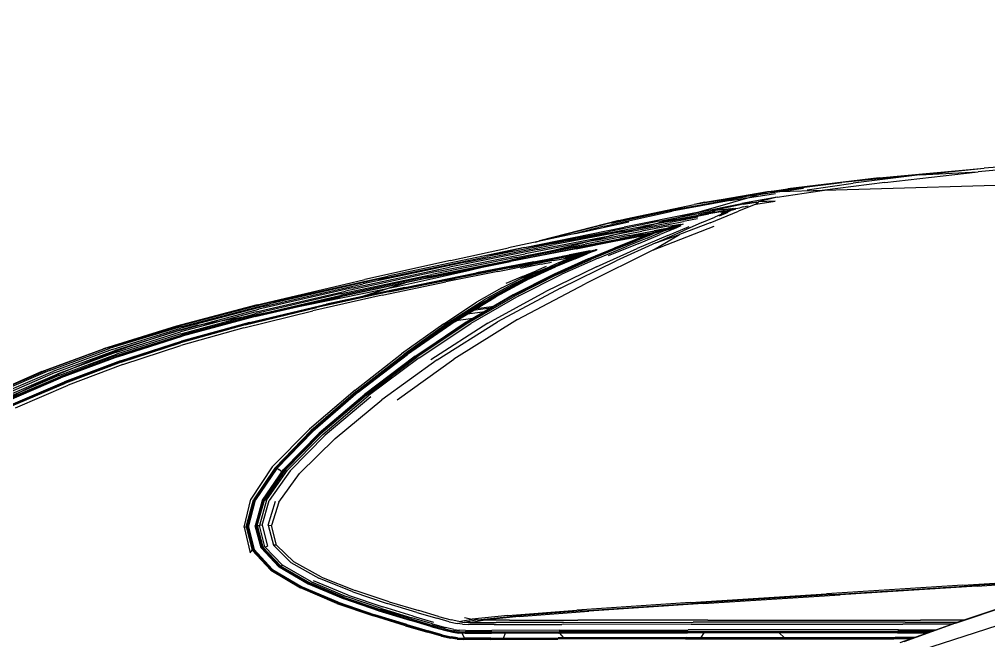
# Model space of a CAD drawing. Extents: x 526875 to 527530, y 3493038 to 3493574.
# Drawn here: x 527120.009 to 527121.644, y 3493326.124 to 3493327.172 of the extents above; entities that cross this region are included whole.
import ezdxf

# ---------------------------------------------------------------- set-up
doc = ezdxf.new("R2010")
doc.units = 0
doc.header["$LTSCALE"] = 2
doc.layers.get('0').update_dxf_attribs({"linetype": 'CONTINUOUS'})
doc.layers.add('L-WATER水景', color=5, linetype='CONTINUOUS')
doc.layers.add('W-_BOLLARD系船栓', color=4, linetype='CONTINUOUS')

# ---------------------------------------------------------------- blocks, each defined once
blk = doc.blocks.new('$matou$00000056')
at = {"color": 0, "linetype": 'Continuous'}
for p, q in [((5408.8, -1395.03, 0), (5457.95, -1372.54, 0)), ((5461.4, -1371.52, 0), (5412.18, -1393.93, 0)), ((5447.35, -1377.92, 0), (5465.79, -1379.2, 0)), ((5448.1, -1377.58, 0), (5466.34, -1378.85, 0)), ((5449.22, -1377.07, 0), (5466.7, -1378.29, 0)), ((5451.07, -1376.22, 0), (5467.22, -1377.35, 0)), ((5661.42, -1392.72, 0), (5465.79, -1379.2, 0)), ((5661.72, -1392.35, 0), (5466.34, -1378.85, 0)), ((5661.93, -1391.78, 0), (5466.7, -1378.29, 0)), ((5662.22, -1390.82, 0), (5467.22, -1377.35, 0)), ((5462.37, -1389.55, 0), (5427.2, -1387.09, 0)), ((5430.95, -1385.38, 0), (5462.99, -1387.62, 0)), ((5463.32, -1386.46, 0), (5433.2, -1384.36, 0)), ((5434.33, -1383.85, 0), (5463.41, -1385.88, 0)), ((5463.36, -1385.68, 0), (5434.7, -1383.68, 0)), ((5462.37, -1389.55, 0), (5659.4, -1403.19, 0)), ((5659.77, -1401.24, 0), (5462.99, -1387.62, 0)), ((5463.32, -1386.46, 0), (5659.97, -1400.07, 0)), ((5463.36, -1385.68, 0), (5660, -1399.28, 0)), ((5660.03, -1399.48, 0), (5463.41, -1385.88, 0)), ((5574.23, -1393.35, 0), (5569.83, -1386.39, 0)), ((5408.8, -1395.03, 0), (5358.64, -1416.38, 0)), ((5361.95, -1415.2, 0), (5412.18, -1393.93, 0)), ((5455.66, -1400, 0), (5406.06, -1396.52, 0)), ((5411.52, -1394.21, 0), (5458.09, -1397.47, 0)), ((5656.27, -1411.2, 0), (5458.09, -1397.47, 0)), ((5647.53, -1391.76, 0), (5644.58, -1398.21, 0)), ((5661.42, -1392.72, 0), (5781.27, -1400.73, 0)), ((5661.72, -1392.35, 0), (5781.44, -1400.35, 0)), ((5661.93, -1391.78, 0), (5781.56, -1399.77, 0)), ((5662.22, -1390.82, 0), (5781.73, -1398.8, 0)), ((5400.41, -1398.91, 0), (5441.4, -1401.83, 0)), ((5640.28, -1415.89, 0), (5441.4, -1401.83, 0)), ((5455.66, -1400, 0), (5654.24, -1413.76, 0)), ((5779.89, -1411.28, 0), (5659.4, -1403.19, 0)), ((5659.77, -1401.24, 0), (5780.15, -1409.31, 0)), ((5780.29, -1408.14, 0), (5659.97, -1400.07, 0)), ((5780.33, -1407.35, 0), (5660, -1399.28, 0)), ((5660.03, -1399.48, 0), (5780.34, -1407.54, 0)), ((5775.85, -1400.37, 0), (5779.64, -1407.3, 0)), ((5780.33, -1407.35, 0), (5843.41, -1411.44, 0)), ((5843.41, -1411.63, 0), (5780.34, -1407.54, 0)), ((5844.27, -1404.8, 0), (5781.27, -1400.73, 0)), ((5844.38, -1404.41, 0), (5781.44, -1400.35, 0)), ((5844.47, -1403.83, 0), (5781.56, -1399.77, 0)), ((5844.61, -1402.85, 0), (5781.73, -1398.8, 0)), ((5830.68, -1410.61, 0), (5832.51, -1404.04, 0)), ((5844.27, -1404.8, 0), (5869.35, -1406.49, 0)), ((5844.38, -1404.41, 0), (5869.45, -1406.11, 0)), ((5844.47, -1403.83, 0), (5869.55, -1405.52, 0)), ((5844.61, -1402.85, 0), (5869.71, -1404.55, 0)), ((5871.28, -1413.54, 0), (5869.01, -1406.47, 0)), ((5875.41, -1407.38, 0), (5869.35, -1406.49, 0)), ((5875.53, -1407, 0), (5869.45, -1406.11, 0)), ((5875.66, -1406.42, 0), (5869.55, -1405.52, 0)), ((5875.88, -1405.46, 0), (5869.71, -1404.55, 0)), ((5875.41, -1407.38, 0), (5875.42, -1407.38, 0)), ((5875.41, -1407.38, 0), (5881.39, -1409.03, 0)), ((5875.46, -1407.29, 0), (5875.42, -1407.38, 0)), ((5875.46, -1407.29, 0), (5875.53, -1407, 0)), ((5875.66, -1406.42, 0), (5875.53, -1407, 0)), ((5875.53, -1407, 0), (5881.53, -1408.65, 0)), ((5875.66, -1406.42, 0), (5881.7, -1408.08, 0)), ((5875.88, -1405.46, 0), (5881.97, -1407.14, 0)), ((5881.7, -1408.08, 0), (5881.97, -1407.14, 0)), ((5890.36, -1410.68, 0), (5881.97, -1407.14, 0)), ((5640.28, -1415.89, 0), (5762.17, -1424.3, 0)), ((5775.53, -1421.94, 0), (5654.24, -1413.76, 0)), ((5656.27, -1411.2, 0), (5777.34, -1419.36, 0)), ((5779.89, -1411.28, 0), (5842.96, -1415.38, 0)), ((5843.2, -1413.41, 0), (5780.15, -1409.31, 0)), ((5780.29, -1408.14, 0), (5843.35, -1412.23, 0)), ((5867.69, -1417.04, 0), (5842.96, -1415.38, 0)), ((5843.2, -1413.41, 0), (5868, -1415.08, 0)), ((5868.18, -1413.9, 0), (5843.35, -1412.23, 0)), ((5868.29, -1413.11, 0), (5843.41, -1411.44, 0)), ((5843.41, -1411.63, 0), (5868.27, -1413.31, 0)), ((5873.61, -1415.88, 0), (5868, -1415.08, 0)), ((5868.18, -1413.9, 0), (5873.86, -1414.72, 0)), ((5873.97, -1414.13, 0), (5868.27, -1413.31, 0)), ((5868.29, -1413.11, 0), (5874, -1413.94, 0)), ((5873.61, -1415.88, 0), (5873.86, -1414.72, 0)), ((5873.61, -1415.88, 0), (5879.11, -1417.38, 0)), ((5873.97, -1414.13, 0), (5873.86, -1414.72, 0)), ((5879.42, -1416.23, 0), (5873.86, -1414.72, 0)), ((5873.97, -1414.13, 0), (5874, -1413.94, 0)), ((5873.97, -1414.13, 0), (5879.57, -1415.66, 0)), ((5879.61, -1415.47, 0), (5874, -1413.94, 0)), ((5879.42, -1416.23, 0), (5879.11, -1417.38, 0)), ((5879.42, -1416.23, 0), (5879.57, -1415.66, 0)), ((5879.42, -1416.23, 0), (5887.22, -1419.53, 0)), ((5879.61, -1415.47, 0), (5879.57, -1415.66, 0)), ((5887.41, -1418.97, 0), (5879.57, -1415.66, 0)), ((5879.61, -1415.47, 0), (5887.46, -1418.79, 0)), ((5881.39, -1409.03, 0), (5881.4, -1409.03, 0)), ((5889.66, -1412.52, 0), (5881.39, -1409.03, 0)), ((5881.44, -1408.93, 0), (5881.4, -1409.03, 0)), ((5881.44, -1408.93, 0), (5881.53, -1408.65, 0)), ((5881.7, -1408.08, 0), (5881.53, -1408.65, 0)), ((5889.82, -1412.15, 0), (5881.53, -1408.65, 0)), ((5890.03, -1411.6, 0), (5881.7, -1408.08, 0)), ((5889.66, -1412.52, 0), (5902.58, -1418.95, 0)), ((5889.82, -1412.15, 0), (5902.77, -1418.6, 0)), ((5890.03, -1411.6, 0), (5903.02, -1418.07, 0)), ((5890.36, -1410.68, 0), (5903.42, -1417.18, 0)), ((5826.03, -1428.61, 0), (5762.17, -1424.3, 0)), ((5775.53, -1421.94, 0), (5838.83, -1426.1, 0)), ((5840.53, -1423.5, 0), (5777.34, -1419.36, 0)), ((5840.53, -1423.5, 0), (5865.1, -1425.16, 0)), ((5870.29, -1425.9, 0), (5865.1, -1425.16, 0)), ((5867.69, -1417.04, 0), (5873.2, -1417.83, 0)), ((5870.29, -1425.9, 0), (5875.32, -1427.27, 0)), ((5878.59, -1419.29, 0), (5873.2, -1417.83, 0)), ((5878.59, -1419.29, 0), (5886.18, -1422.51, 0)), ((5886.83, -1420.65, 0), (5879.11, -1417.38, 0)), ((5898.32, -1428.57, 0), (5886.18, -1422.51, 0)), ((5886.83, -1420.65, 0), (5899.12, -1426.78, 0)), ((5899.59, -1425.7, 0), (5887.22, -1419.53, 0)), ((5887.41, -1418.97, 0), (5899.82, -1425.16, 0)), ((5899.89, -1424.99, 0), (5887.46, -1418.79, 0)), ((5899.59, -1425.7, 0), (5918.88, -1435.82, 0)), ((5919.16, -1435.31, 0), (5899.82, -1425.16, 0)), ((5899.89, -1424.99, 0), (5919.25, -1435.14, 0)), ((5922.53, -1429.41, 0), (5902.58, -1418.95, 0)), ((5922.76, -1429.08, 0), (5902.77, -1418.6, 0)), ((5923.06, -1428.57, 0), (5903.02, -1418.07, 0)), ((5923.55, -1427.73, 0), (5903.42, -1417.18, 0)), ((5817.01, -1433.03, 0), (5751.52, -1435.98, 0)), ((5757.21, -1436.78, 0), (5822.37, -1433.82, 0)), ((5817.01, -1433.03, 0), (5850.84, -1430.35, 0)), ((5856.03, -1431.12, 0), (5822.37, -1433.82, 0)), ((5826.03, -1428.61, 0), (5850.84, -1430.35, 0)), ((5827.51, -1435.22, 0), (5861.06, -1432.5, 0)), ((5863.4, -1427.78, 0), (5838.83, -1426.1, 0)), ((5863.4, -1427.78, 0), (5850.84, -1430.35, 0)), ((5856.03, -1431.12, 0), (5850.84, -1430.35, 0)), ((5856.03, -1431.12, 0), (5868.55, -1428.53, 0)), ((5856.03, -1431.12, 0), (5861.06, -1432.5, 0)), ((5873.55, -1429.89, 0), (5861.06, -1432.5, 0)), ((5868.19, -1435.5, 0), (5861.06, -1432.5, 0)), ((5863.4, -1427.78, 0), (5868.55, -1428.53, 0)), ((5873.55, -1429.89, 0), (5868.55, -1428.53, 0)), ((5873.55, -1429.89, 0), (5880.68, -1432.91, 0)), ((5882.52, -1430.31, 0), (5875.32, -1427.27, 0)), ((5892.24, -1438.62, 0), (5880.68, -1432.91, 0)), ((5882.52, -1430.31, 0), (5894.16, -1436.1, 0)), ((5916.01, -1440.72, 0), (5897.22, -1430.86, 0)), ((5898.32, -1428.57, 0), (5917.33, -1438.54, 0)), ((5918.3, -1436.84, 0), (5899.12, -1426.78, 0)), ((5922.53, -1429.41, 0), (5951.89, -1444.99, 0)), ((5922.76, -1429.08, 0), (5952.16, -1444.68, 0)), ((5923.06, -1428.57, 0), (5952.52, -1444.21, 0)), ((5923.55, -1427.73, 0), (5953.12, -1443.42, 0)), ((5386.98, -1445.96, 0), (5515.46, -1442.79, 0)), ((5522.14, -1443.61, 0), (5393.95, -1446.78, 0)), ((5643.99, -1439.35, 0), (5515.46, -1442.79, 0)), ((5522.14, -1443.61, 0), (5650.18, -1440.16, 0)), ((5655.84, -1441.61, 0), (5528.11, -1445.07, 0)), ((5643.99, -1439.35, 0), (5751.52, -1435.98, 0)), ((5757.21, -1436.78, 0), (5650.18, -1440.16, 0)), ((5655.84, -1441.61, 0), (5762.55, -1438.21, 0)), ((5827.51, -1435.22, 0), (5762.55, -1438.21, 0)), ((5892.24, -1438.62, 0), (5910.52, -1448.05, 0)), ((5912.55, -1445.68, 0), (5894.16, -1436.1, 0)), ((5916.01, -1440.72, 0), (5943.95, -1455.55, 0)), ((5945.53, -1453.52, 0), (5917.33, -1438.54, 0)), ((5918.3, -1436.84, 0), (5946.72, -1451.93, 0)), ((5947.43, -1450.98, 0), (5918.88, -1435.82, 0)), ((5919.16, -1435.31, 0), (5947.78, -1450.51, 0)), ((5947.88, -1450.35, 0), (5919.25, -1435.14, 0)), ((5987.02, -1463.57, 0), (5953.12, -1443.42, 0)), ((5386.98, -1445.96, 0), (5279.62, -1448.49, 0)), ((5286.46, -1449.32, 0), (5393.95, -1446.78, 0)), ((5400.1, -1448.25, 0), (5292.53, -1450.81, 0)), ((5400.1, -1448.25, 0), (5528.11, -1445.07, 0)), ((5937.79, -1462.25, 0), (5910.52, -1448.05, 0)), ((5912.55, -1445.68, 0), (5939.99, -1460.11, 0)), ((5979.42, -1471.28, 0), (5946.72, -1451.93, 0)), ((5947.43, -1450.98, 0), (5980.27, -1470.42, 0)), ((5980.68, -1469.98, 0), (5947.78, -1450.51, 0)), ((5947.88, -1450.35, 0), (5980.81, -1469.84, 0)), ((5985.57, -1464.99, 0), (5951.89, -1444.99, 0)), ((5985.89, -1464.7, 0), (5952.16, -1444.68, 0)), ((5986.32, -1464.28, 0), (5952.52, -1444.21, 0)), ((5937.79, -1462.25, 0), (5969.25, -1480.34, 0)), ((5971.65, -1478.54, 0), (5939.99, -1460.11, 0)), ((5976.16, -1474.54, 0), (5943.95, -1455.55, 0)), ((5945.53, -1453.52, 0), (5978.01, -1472.72, 0)), ((5979.42, -1471.28, 0), (6011.45, -1494.1, 0)), ((6012.42, -1493.36, 0), (5980.27, -1470.42, 0)), ((5980.68, -1469.98, 0), (6012.9, -1492.99, 0)), ((6013.05, -1492.87, 0), (5980.81, -1469.84, 0)), ((5985.57, -1464.99, 0), (6018.51, -1488.7, 0)), ((5985.89, -1464.7, 0), (6018.87, -1488.46, 0)), ((5986.32, -1464.28, 0), (6019.36, -1488.09, 0)), ((5987.02, -1463.57, 0), (6020.17, -1487.48, 0)), ((6000.11, -1501.47, 0), (5969.25, -1480.34, 0)), ((5971.65, -1478.54, 0), (6002.69, -1500.13, 0)), ((5976.16, -1474.54, 0), (6007.71, -1496.88, 0)), ((6009.83, -1495.34, 0), (5978.01, -1472.72, 0)), ((6018.51, -1488.7, 0), (6018.53, -1488.7, 0)), ((6045.64, -1515.43, 0), (6018.51, -1488.7, 0)), ((6018.62, -1488.64, 0), (6018.53, -1488.7, 0)), ((6018.62, -1488.64, 0), (6018.87, -1488.46, 0)), ((6019.36, -1488.09, 0), (6018.87, -1488.46, 0)), ((6046.04, -1515.24, 0), (6018.87, -1488.46, 0)), ((6019.36, -1488.09, 0), (6020.17, -1487.48, 0)), ((6046.58, -1514.95, 0), (6019.36, -1488.09, 0)), ((6047.47, -1514.48, 0), (6020.17, -1487.48, 0)), ((6009.83, -1495.34, 0), (6036.05, -1520.6, 0)), ((6012.42, -1493.36, 0), (6011.45, -1494.1, 0)), ((6037.85, -1519.64, 0), (6011.45, -1494.1, 0)), ((6012.42, -1493.36, 0), (6012.9, -1492.99, 0)), ((6012.42, -1493.36, 0), (6038.92, -1519.06, 0)), ((6013.05, -1492.87, 0), (6012.9, -1492.99, 0)), ((6039.44, -1518.77, 0), (6012.9, -1492.99, 0)), ((6013.05, -1492.87, 0), (6039.61, -1518.67, 0)), ((6000.11, -1501.47, 0), (6025.55, -1524.77, 0)), ((6028.29, -1524.03, 0), (6002.69, -1500.13, 0)), ((6045.64, -1515.43, 0), (6045.66, -1515.43, 0)), ((6045.64, -1515.43, 0), (6061.89, -1544.47, 0)), ((6045.76, -1515.38, 0), (6045.66, -1515.43, 0)), ((6045.76, -1515.38, 0), (6046.04, -1515.24, 0)), ((6046.58, -1514.95, 0), (6046.04, -1515.24, 0)), ((6046.04, -1515.24, 0), (6062.3, -1544.35, 0)), ((6046.58, -1514.95, 0), (6047.47, -1514.48, 0)), ((6046.58, -1514.95, 0), (6062.88, -1544.17, 0)), ((6047.47, -1514.48, 0), (6063.82, -1543.88, 0)), ((6040.79, -1549.38, 0), (6025.55, -1524.77, 0)), ((6028.29, -1524.03, 0), (6043.62, -1549.38, 0)), ((6037.85, -1519.64, 0), (6036.05, -1520.6, 0)), ((6051.76, -1547.71, 0), (6036.05, -1520.6, 0)), ((6037.85, -1519.64, 0), (6038.92, -1519.06, 0)), ((6037.85, -1519.64, 0), (6053.66, -1547.11, 0)), ((6039.44, -1518.77, 0), (6038.92, -1519.06, 0)), ((6054.79, -1546.75, 0), (6038.92, -1519.06, 0)), ((6039.44, -1518.77, 0), (6039.61, -1518.67, 0)), ((6039.44, -1518.77, 0), (6055.34, -1546.57, 0)), ((6055.52, -1546.51, 0), (6039.61, -1518.67, 0)), ((6062.88, -1544.17, 0), (6063.82, -1543.88, 0)), ((6065.87, -1540.22, 0), (6063.82, -1543.88, 0)), ((6068.42, -1576.77, 0), (6063.82, -1543.88, 0)), ((6070.41, -1576.38, 0), (6065.87, -1540.22, 0)), ((6040.79, -1549.38, 0), (6043.62, -1549.38, 0)), ((6040.79, -1549.38, 0), (6044.9, -1576.99, 0)), ((6047.8, -1577.78, 0), (6043.62, -1549.38, 0)), ((6051.76, -1547.71, 0), (6049.32, -1548.39, 0)), ((6053.62, -1578.16, 0), (6049.32, -1548.39, 0)), ((6051.76, -1547.71, 0), (6053.66, -1547.11, 0)), ((6051.76, -1547.71, 0), (6056.12, -1578.02, 0)), ((6054.79, -1546.75, 0), (6053.66, -1547.11, 0)), ((6058.05, -1577.82, 0), (6053.66, -1547.11, 0)), ((6054.79, -1546.75, 0), (6055.34, -1546.57, 0)), ((6054.79, -1546.75, 0), (6059.2, -1577.71, 0)), ((6055.52, -1546.51, 0), (6055.34, -1546.57, 0)), ((6059.77, -1577.65, 0), (6055.34, -1546.57, 0)), ((6055.52, -1546.51, 0), (6059.95, -1577.63, 0)), ((6061.89, -1544.47, 0), (6061.91, -1544.47, 0)), ((6066.45, -1576.96, 0), (6061.89, -1544.47, 0)), ((6062.01, -1544.44, 0), (6061.91, -1544.47, 0)), ((6062.01, -1544.44, 0), (6062.3, -1544.35, 0)), ((6062.88, -1544.17, 0), (6062.3, -1544.35, 0)), ((6066.87, -1576.92, 0), (6062.3, -1544.35, 0)), ((6067.46, -1576.87, 0), (6062.88, -1544.17, 0)), ((6036.99, -1609.33, 0), (6044.9, -1576.99, 0)), ((6047.8, -1577.78, 0), (6039.96, -1610.79, 0)), ((6047.8, -1577.78, 0), (6044.9, -1576.99, 0)), ((6053.62, -1578.16, 0), (6045.81, -1612.48, 0)), ((6048.29, -1612.87, 0), (6056.12, -1578.02, 0)), ((6058.05, -1577.82, 0), (6050.2, -1613.09, 0)), ((6051.34, -1613.23, 0), (6059.2, -1577.71, 0)), ((6059.77, -1577.65, 0), (6051.91, -1613.29, 0)), ((6052.09, -1613.31, 0), (6059.95, -1577.63, 0)), ((6053.62, -1578.16, 0), (6056.12, -1578.02, 0)), ((6058.05, -1577.82, 0), (6056.12, -1578.02, 0)), ((6058.05, -1577.82, 0), (6059.2, -1577.71, 0)), ((6066.45, -1576.96, 0), (6058.52, -1614.04, 0)), ((6066.87, -1576.92, 0), (6058.94, -1614.08, 0)), ((6059.77, -1577.65, 0), (6059.2, -1577.71, 0)), ((6067.46, -1576.87, 0), (6059.51, -1614.15, 0)), ((6059.77, -1577.65, 0), (6059.95, -1577.63, 0)), ((6068.42, -1576.77, 0), (6060.47, -1614.25, 0)), ((6070.41, -1576.38, 0), (6062.79, -1615.46, 0)), ((6066.45, -1576.96, 0), (6066.47, -1576.96, 0)), ((6066.57, -1576.95, 0), (6066.47, -1576.96, 0)), ((6066.57, -1576.95, 0), (6066.87, -1576.92, 0)), ((6067.46, -1576.87, 0), (6066.87, -1576.92, 0)), ((6067.46, -1576.87, 0), (6068.42, -1576.77, 0)), ((6070.41, -1576.38, 0), (6068.42, -1576.77, 0)), ((6036.99, -1609.33, 0), (6016.14, -1648.09, 0)), ((6025.03, -1652.75, 0), (6045.81, -1612.48, 0)), ((6048.29, -1612.87, 0), (6027.44, -1653.63, 0)), ((6029.28, -1654.23, 0), (6050.2, -1613.09, 0)), ((6051.34, -1613.23, 0), (6030.38, -1654.59, 0)), ((6030.92, -1654.77, 0), (6051.91, -1613.29, 0)), ((6052.09, -1613.31, 0), (6031.09, -1654.83, 0)), ((6037.29, -1656.83, 0), (6058.52, -1614.04, 0)), ((6037.69, -1656.95, 0), (6058.94, -1614.08, 0)), ((6038.24, -1657.13, 0), (6059.51, -1614.15, 0)), ((6039.16, -1657.43, 0), (6060.47, -1614.25, 0)), ((6041.48, -1659.34, 0), (6062.79, -1615.46, 0)), ((6048.29, -1612.87, 0), (6050.2, -1613.09, 0)), ((6051.34, -1613.23, 0), (6050.2, -1613.09, 0)), ((6051.34, -1613.23, 0), (6051.91, -1613.29, 0)), ((6052.09, -1613.31, 0), (6051.91, -1613.29, 0)), ((6058.52, -1614.04, 0), (6058.53, -1614.04, 0)), ((6058.64, -1614.05, 0), (6058.53, -1614.04, 0)), ((6058.64, -1614.05, 0), (6058.94, -1614.08, 0)), ((6059.51, -1614.15, 0), (6058.94, -1614.08, 0)), ((6059.51, -1614.15, 0), (6060.47, -1614.25, 0)), ((5981.47, -1694.98, 0), (6016.14, -1648.09, 0)), ((6025.03, -1652.75, 0), (5990.45, -1700.38, 0)), ((6032.63, -1651.78, 0), (6035.49, -1655.41, 0)), ((5992.73, -1701.62, 0), (6027.44, -1653.63, 0)), ((6029.28, -1654.23, 0), (5994.46, -1702.53, 0)), ((5995.48, -1703.07, 0), (6030.38, -1654.59, 0)), ((6030.92, -1654.77, 0), (5995.99, -1703.35, 0)), ((5996.15, -1703.44, 0), (6031.09, -1654.83, 0)), ((6037.29, -1656.83, 0), (6001.95, -1706.48, 0)), ((6037.69, -1656.95, 0), (6002.33, -1706.66, 0)), ((6038.24, -1657.13, 0), (6002.85, -1706.93, 0)), ((6039.16, -1657.43, 0), (6003.71, -1707.38, 0)), ((6041.48, -1659.34, 0), (6005.01, -1709.93, 0)), ((6029.28, -1654.23, 0), (6030.38, -1654.59, 0)), ((6030.92, -1654.77, 0), (6030.38, -1654.59, 0)), ((6030.92, -1654.77, 0), (6031.09, -1654.83, 0)), ((6036.95, -1657.3, 0), (6035.49, -1655.41, 0)), ((6037.29, -1656.83, 0), (6037.3, -1656.83, 0)), ((6037.4, -1656.86, 0), (6037.3, -1656.83, 0)), ((6037.4, -1656.86, 0), (6037.69, -1656.95, 0)), ((6038.24, -1657.13, 0), (6037.69, -1656.95, 0)), ((6038.24, -1657.13, 0), (6039.16, -1657.43, 0)), ((5981.47, -1694.98, 0), (5935.93, -1746.37, 0)), ((5946.24, -1751.31, 0), (5990.45, -1700.38, 0)), ((5992.73, -1701.62, 0), (5948.57, -1752.71, 0)), ((5950.26, -1753.81, 0), (5994.46, -1702.53, 0)), ((5995.48, -1703.07, 0), (5951.25, -1754.47, 0)), ((5951.72, -1754.81, 0), (5995.99, -1703.35, 0)), ((5996.15, -1703.44, 0), (5951.84, -1754.94, 0)), ((5957.77, -1758.47, 0), (6001.95, -1706.48, 0)), ((5958.3, -1758.61, 0), (6002.33, -1706.66, 0)), ((5958.9, -1758.88, 0), (6002.85, -1706.93, 0)), ((5959.87, -1759.36, 0), (6003.71, -1707.38, 0)), ((5960.6, -1761.75, 0), (6005.01, -1709.93, 0)), ((5921.66, -1745.17, 0), (5866.67, -1798.54, 0)), ((5882.52, -1798.66, 0), (5935.93, -1746.37, 0)), ((5899.35, -1802.77, 0), (5948.57, -1752.71, 0)), ((5950.26, -1753.81, 0), (5901.23, -1803.87, 0)), ((5902.28, -1804.57, 0), (5951.25, -1754.47, 0)), ((5951.72, -1754.81, 0), (5902.72, -1804.96, 0)), ((5902.75, -1805.14, 0), (5951.84, -1754.94, 0)), ((5957.77, -1758.47, 0), (5910.03, -1808.31, 0)), ((5958.3, -1758.61, 0), (5911.05, -1808.2, 0)), ((5958.9, -1758.88, 0), (5911.99, -1808.33, 0)), ((5959.87, -1759.36, 0), (5913.42, -1808.61, 0)), ((5960.6, -1761.75, 0), (5915.47, -1809.31, 0)), ((6279.36, -1759.09, 0), (6228.99, -1787.41, 0)), ((6282.58, -1761.84, 0), (6231.45, -1790.54, 0)), ((6283.09, -1762.66, 0), (6231.9, -1791.39, 0)), ((6283.39, -1763.15, 0), (6232.17, -1791.9, 0)), ((6283.57, -1763.48, 0), (6232.33, -1792.24, 0)), ((6287.04, -1769.08, 0), (6235.41, -1798.07, 0)), ((6287.17, -1769.25, 0), (6235.53, -1798.25, 0)), ((6235.81, -1798.77, 0), (6287.49, -1769.74, 0)), ((6288.12, -1770.74, 0), (6236.37, -1799.8, 0)), ((6237.3, -1801.53, 0), (6289.16, -1772.4, 0)), ((6290.65, -1774.44, 0), (6238.65, -1803.64, 0)), ((6240.47, -1805.83, 0), (6292.61, -1776.55, 0)), ((6295.08, -1778.45, 0), (6242.82, -1807.79, 0)), ((6245.76, -1809.21, 0), (6298.09, -1779.85, 0)), ((6301.57, -1779.97, 0), (6249.16, -1809.52, 0)), ((6252.89, -1808.16, 0), (6305.44, -1778.04, 0)), ((6176.92, -1812.72, 0), (6228.99, -1787.41, 0)), ((6178.48, -1816.24, 0), (6231.45, -1790.54, 0)), ((6178.68, -1817.16, 0), (6231.9, -1791.39, 0)), ((6178.77, -1818.11, 0), (6232.33, -1792.24, 0)), ((6178.78, -1817.72, 0), (6232.17, -1791.9, 0)), ((6180.73, -1824.29, 0), (6235.41, -1798.07, 0)), ((6180.91, -1824.45, 0), (6235.53, -1798.25, 0)), ((5805.43, -1849.91, 0), (5866.67, -1798.54, 0)), ((5882.52, -1798.66, 0), (5824.21, -1848.23, 0)), ((5833.3, -1846.8, 0), (5888.24, -1799.21, 0)), ((5899.35, -1802.77, 0), (5849.48, -1847.65, 0)), ((5851.89, -1848.53, 0), (5901.23, -1803.87, 0)), ((5902.28, -1804.57, 0), (5853.17, -1849.14, 0)), ((5902.75, -1805.14, 0), (5853.47, -1849.84, 0)), ((5853.6, -1849.55, 0), (5902.72, -1804.96, 0)), ((6235.81, -1798.77, 0), (6181.16, -1824.99, 0)), ((6181.6, -1826.07, 0), (6236.37, -1799.8, 0)), ((6237.3, -1801.53, 0), (6182.3, -1827.88, 0)), ((6183.28, -1830.11, 0), (6238.65, -1803.64, 0)), ((6240.47, -1805.83, 0), (6184.54, -1832.47, 0)), ((5863.98, -1851.48, 0), (5910.03, -1808.31, 0)), ((5866.05, -1850.83, 0), (5911.05, -1808.2, 0)), ((5867.68, -1850.61, 0), (5911.99, -1808.33, 0)), ((5870.13, -1850.37, 0), (5911.99, -1808.33, 0)), ((5870.13, -1850.37, 0), (5913.42, -1808.61, 0)), ((5874.62, -1848.94, 0), (5915.47, -1809.31, 0)), ((6176.92, -1812.72, 0), (6121.76, -1835.53, 0)), ((6178.48, -1816.24, 0), (6122.11, -1839.4, 0)), ((6186.12, -1834.66, 0), (6242.82, -1807.79, 0)), ((6245.76, -1809.21, 0), (6188.03, -1836.36, 0)), ((6190.67, -1837.04, 0), (6249.16, -1809.52, 0)), ((6252.89, -1808.16, 0), (6194.43, -1836.14, 0)), ((6180.73, -1824.29, 0), (6120.17, -1848.47, 0)), ((6180.91, -1824.45, 0), (6120.56, -1848.59, 0)), ((6120.76, -1849.14, 0), (6181.16, -1824.99, 0)), ((6178.77, -1818.11, 0), (6120.84, -1841.64, 0)), ((6178.78, -1817.72, 0), (6121.32, -1841.14, 0)), ((6178.68, -1817.16, 0), (6121.67, -1840.48, 0)), ((6181.6, -1826.07, 0), (6120.98, -1850.28, 0)), ((6121.21, -1852.22, 0), (6182.3, -1827.88, 0)), ((6121.28, -1857.37, 0), (6184.54, -1832.47, 0)), ((6183.28, -1830.11, 0), (6121.35, -1854.67, 0)), ((6056.49, -1863.4, 0), (6120.84, -1841.64, 0)), ((6057.9, -1862.7, 0), (6121.32, -1841.14, 0)), ((6059.1, -1861.85, 0), (6121.67, -1840.48, 0)), ((6060.79, -1860.49, 0), (6122.11, -1839.4, 0)), ((6062.13, -1856.37, 0), (6121.76, -1835.53, 0)), ((6120.05, -1862.43, 0), (6188.03, -1836.36, 0)), ((6190.67, -1837.04, 0), (6120.72, -1863.74, 0)), ((6186.12, -1834.66, 0), (6120.88, -1860.05, 0)), ((6124.82, -1863.2, 0), (6194.43, -1836.14, 0)), ((5805.43, -1849.91, 0), (5740.49, -1895.78, 0)), ((5763.99, -1891.46, 0), (5824.21, -1848.23, 0)), ((5833.3, -1846.8, 0), (5778.54, -1886.99, 0)), ((5803.34, -1883.22, 0), (5849.48, -1847.65, 0)), ((5851.89, -1848.53, 0), (5806.77, -1883.59, 0)), ((5808.5, -1883.98, 0), (5853.17, -1849.14, 0)), ((5808.56, -1884.82, 0), (5853.47, -1849.84, 0)), ((5853.6, -1849.55, 0), (5808.96, -1884.4, 0)), ((5863.98, -1851.48, 0), (5824.9, -1883.49, 0)), ((5867.68, -1850.61, 0), (5828.72, -1881.91, 0)), ((5866.05, -1850.83, 0), (5828.72, -1881.91, 0)), ((5867.68, -1850.61, 0), (5831.57, -1881.05, 0)), ((5870.13, -1850.37, 0), (5835.77, -1879.9, 0)), ((5867.68, -1850.61, 0), (5835.77, -1879.9, 0)), ((5874.62, -1848.94, 0), (5843.05, -1876.94, 0)), ((5847.36, -1854.6, 0), (5863.03, -1852.26, 0)), ((6050.89, -1871.36, 0), (6120.17, -1848.47, 0)), ((6121.21, -1852.22, 0), (6051.08, -1875.33, 0)), ((6051.68, -1873.2, 0), (6120.98, -1850.28, 0)), ((6051.71, -1871.39, 0), (6120.56, -1848.59, 0)), ((6120.76, -1849.14, 0), (6051.85, -1871.96, 0)), ((5851.97, -1861.32, 0), (5835.84, -1863.57, 0)), ((6059.1, -1861.85, 0), (5989.22, -1881.77, 0)), ((6060.79, -1860.49, 0), (5992.94, -1879.97, 0)), ((6062.13, -1856.37, 0), (5996.64, -1875.76, 0)), ((6042.99, -1884.96, 0), (6120.88, -1860.05, 0)), ((6121.28, -1857.37, 0), (6047.11, -1881.42, 0)), ((6049.68, -1878.14, 0), (6121.35, -1854.67, 0)), ((5843.5, -1868.26, 0), (5826.88, -1870.54, 0)), ((5830.35, -1867.84, 0), (5846.79, -1865.56, 0)), ((6056.49, -1863.4, 0), (5983.68, -1883.98, 0)), ((6057.9, -1862.7, 0), (5986.62, -1882.94, 0)), ((6033.92, -1890.86, 0), (6120.72, -1863.74, 0)), ((6120.05, -1862.43, 0), (6036.95, -1888.56, 0)), ((6048.63, -1887.93, 0), (6124.82, -1863.2, 0)), ((5809.04, -1899.76, 0), (5835.77, -1879.9, 0)), ((5818.79, -1895.77, 0), (5843.05, -1876.94, 0)), ((5924.63, -1897.26, 0), (5992.94, -1879.97, 0)), ((5931.01, -1893.04, 0), (5996.64, -1875.76, 0)), ((6049.68, -1878.14, 0), (5965.1, -1901.35, 0)), ((5968.96, -1897.99, 0), (6051.08, -1875.33, 0)), ((6050.89, -1871.36, 0), (5970.08, -1893.72, 0)), ((6051.68, -1873.2, 0), (5970.88, -1895.56, 0)), ((6051.71, -1871.39, 0), (5971.61, -1893.59, 0)), ((5971.67, -1894.18, 0), (6051.85, -1871.96, 0)), ((5729.15, -1918.98, 0), (5778.54, -1886.99, 0)), ((5803.34, -1883.22, 0), (5762.16, -1910.65, 0)), ((5766.95, -1910.32, 0), (5806.77, -1883.59, 0)), ((5808.56, -1884.82, 0), (5769.2, -1911.32, 0)), ((5808.5, -1883.98, 0), (5769.31, -1910.39, 0)), ((5769.86, -1910.75, 0), (5808.96, -1884.4, 0)), ((5792.75, -1906.21, 0), (5824.9, -1883.49, 0)), ((5798.54, -1903.59, 0), (5828.72, -1881.91, 0)), ((5802.79, -1901.98, 0), (5831.57, -1881.05, 0)), ((5831.57, -1881.05, 0), (5828.72, -1881.91, 0)), ((5909.7, -1902.52, 0), (5983.68, -1883.98, 0)), ((5914.37, -1901.1, 0), (5986.62, -1882.94, 0)), ((5918.57, -1899.58, 0), (5989.22, -1881.77, 0)), ((5933.86, -1915.88, 0), (6036.95, -1888.56, 0)), ((6042.99, -1884.96, 0), (5948.36, -1910.41, 0)), ((5958.51, -1905.53, 0), (6047.11, -1881.42, 0)), ((6048.63, -1887.93, 0), (5965.37, -1911.02, 0)), ((5675.05, -1938.99, 0), (5740.49, -1895.78, 0)), ((5763.99, -1891.46, 0), (5710.56, -1925.83, 0)), ((5818.79, -1895.77, 0), (5799.88, -1907.87, 0)), ((5924.63, -1897.26, 0), (5861.92, -1911.8, 0)), ((5931.01, -1893.04, 0), (5870.93, -1907.55, 0)), ((5968.96, -1897.99, 0), (5883.68, -1919.04, 0)), ((5886.63, -1914.36, 0), (5970.08, -1893.72, 0)), ((5887.26, -1916.24, 0), (5970.88, -1895.56, 0)), ((5971.67, -1894.18, 0), (5888.84, -1914.68, 0)), ((5888.93, -1914.06, 0), (5971.61, -1893.59, 0)), ((5909.4, -1908.73, 0), (5948.61, -1892.77, 0)), ((5948.8, -1892.72, 0), (5910.31, -1908.5, 0)), ((6033.92, -1890.86, 0), (5924.87, -1919.63, 0)), ((5792.75, -1906.21, 0), (5767.47, -1921.55, 0)), ((5798.54, -1903.59, 0), (5774.96, -1918.02, 0)), ((5802.79, -1901.98, 0), (5780.49, -1915.73, 0)), ((5809.04, -1899.76, 0), (5788.63, -1912.5, 0)), ((5795.78, -1904.72, 0), (5798.54, -1903.59, 0)), ((5802.79, -1901.98, 0), (5798.54, -1903.59, 0)), ((5798.87, -1910.18, 0), (5814.77, -1901.4, 0)), ((5802.79, -1901.98, 0), (5809.04, -1899.76, 0)), ((5909.7, -1902.52, 0), (5841.89, -1918.18, 0)), ((5914.37, -1901.1, 0), (5848.06, -1916.43, 0)), ((5918.57, -1899.58, 0), (5853.71, -1914.59, 0)), ((5958.51, -1905.53, 0), (5866.81, -1927.96, 0)), ((5877.18, -1922.98, 0), (5965.1, -1901.35, 0)), ((5727.15, -1931.14, 0), (5762.16, -1910.65, 0)), ((5766.95, -1910.32, 0), (5733.48, -1929.99, 0)), ((5736.56, -1930.56, 0), (5769.2, -1911.32, 0)), ((5736.63, -1929.64, 0), (5769.31, -1910.39, 0)), ((5769.86, -1910.75, 0), (5737.39, -1929.9, 0)), ((5763.81, -1924.62, 0), (5780.49, -1915.73, 0)), ((5773.23, -1920.71, 0), (5788.63, -1912.5, 0)), ((5785.12, -1915.82, 0), (5773.28, -1922.16, 0)), ((5780.49, -1915.73, 0), (5774.96, -1918.02, 0)), ((5780.49, -1915.73, 0), (5788.63, -1912.5, 0)), ((5785.12, -1915.82, 0), (5799.88, -1907.87, 0)), ((5798.87, -1910.18, 0), (5785.94, -1917.19, 0)), ((5799.88, -1907.87, 0), (5788.63, -1912.5, 0)), ((5801.18, -1926.13, 0), (5853.71, -1914.59, 0)), ((5886.63, -1914.36, 0), (5809.47, -1932.07, 0)), ((5887.26, -1916.24, 0), (5809.48, -1934.1, 0)), ((5810.86, -1923.01, 0), (5861.92, -1911.8, 0)), ((5812, -1932.33, 0), (5888.84, -1914.68, 0)), ((5888.93, -1914.06, 0), (5812.36, -1931.65, 0)), ((5821.8, -1918.79, 0), (5870.93, -1907.55, 0)), ((5933.86, -1915.88, 0), (5830.71, -1940.68, 0)), ((5851.63, -1933.89, 0), (5948.36, -1910.41, 0)), ((5865.73, -1937.23, 0), (5946.77, -1916.15, 0)), ((5965.37, -1911.02, 0), (5946.77, -1916.15, 0)), ((5729.15, -1918.98, 0), (5690.37, -1941.94, 0)), ((5749.01, -1931.38, 0), (5767.47, -1921.55, 0)), ((5763.81, -1924.62, 0), (5751.88, -1930.98, 0)), ((5757.44, -1927.35, 0), (5774.96, -1918.02, 0)), ((5773.23, -1920.71, 0), (5761.54, -1926.93, 0)), ((5764.6, -1926.94, 0), (5773.28, -1922.16, 0)), ((5776.31, -1922.48, 0), (5785.94, -1917.19, 0)), ((5810.86, -1923.01, 0), (5777.51, -1930.34, 0)), ((5780.93, -1926.29, 0), (5800.39, -1921.54, 0)), ((5787.54, -1930.12, 0), (5841.89, -1918.18, 0)), ((5821.8, -1918.79, 0), (5789.03, -1926.27, 0)), ((5794.58, -1928.18, 0), (5848.06, -1916.43, 0)), ((5877.18, -1922.98, 0), (5795.48, -1941.67, 0)), ((5795.86, -1950.66, 0), (5924.87, -1919.63, 0)), ((5804.07, -1937.3, 0), (5883.68, -1919.04, 0)), ((5672.63, -1948.83, 0), (5710.56, -1925.83, 0)), ((5688.59, -1948.94, 0), (5717.77, -1933.35, 0)), ((5727.15, -1931.14, 0), (5699.52, -1945.86, 0)), ((5707.45, -1943.86, 0), (5733.48, -1929.99, 0)), ((5736.63, -1929.64, 0), (5711.49, -1943.04, 0)), ((5736.56, -1930.56, 0), (5711.79, -1943.75, 0)), ((5712.61, -1943.1, 0), (5737.39, -1929.9, 0)), ((5749.01, -1931.38, 0), (5737.33, -1937.6, 0)), ((5738.06, -1937.76, 0), (5745.43, -1933.75, 0)), ((5740.07, -1937.69, 0), (5748.81, -1934.25, 0)), ((5744.15, -1935.2, 0), (5751.88, -1930.98, 0)), ((5744.15, -1935.2, 0), (5753.44, -1931.38, 0)), ((5757.44, -1927.35, 0), (5745.43, -1933.75, 0)), ((5746.21, -1947.99, 0), (5809.48, -1934.1, 0)), ((5747.51, -1945.69, 0), (5809.47, -1932.07, 0)), ((5757.75, -1931.96, 0), (5747.53, -1935.73, 0)), ((5747.53, -1935.73, 0), (5748.81, -1934.25, 0)), ((5748.71, -1937.57, 0), (5767.55, -1933.52, 0)), ((5748.71, -1937.57, 0), (5758.26, -1934.45, 0)), ((5759.34, -1930.19, 0), (5748.81, -1934.25, 0)), ((5753.44, -1931.38, 0), (5748.81, -1934.25, 0)), ((5760.11, -1932.28, 0), (5749.47, -1936.02, 0)), ((5758.26, -1934.45, 0), (5749.47, -1936.02, 0)), ((5812, -1932.33, 0), (5749.77, -1946, 0)), ((5750.55, -1945.23, 0), (5812.36, -1931.65, 0)), ((5753.44, -1931.38, 0), (5761.54, -1926.93, 0)), ((5764.6, -1926.94, 0), (5753.44, -1931.38, 0)), ((5787.54, -1930.12, 0), (5753.98, -1937.49, 0)), ((5758.26, -1934.45, 0), (5777.51, -1930.34, 0)), ((5764.6, -1926.94, 0), (5759.34, -1930.19, 0)), ((5769.51, -1930.57, 0), (5760.11, -1932.28, 0)), ((5794.58, -1928.18, 0), (5760.85, -1935.59, 0)), ((5851.63, -1933.89, 0), (5767.45, -1952.91, 0)), ((5801.18, -1926.13, 0), (5767.55, -1933.52, 0)), ((5769.51, -1930.57, 0), (5789.03, -1926.27, 0)), ((5780.93, -1926.29, 0), (5771.13, -1928.27, 0)), ((5783.37, -1946.96, 0), (5866.81, -1927.96, 0)), ((5675.05, -1938.99, 0), (5617.39, -1968.09, 0)), ((5675.05, -1938.99, 0), (5650.2, -1958.88, 0)), ((5661.22, -1958, 0), (5690.37, -1941.94, 0)), ((5694.91, -1951.87, 0), (5711.49, -1943.04, 0)), ((5712.61, -1943.1, 0), (5696.59, -1951.64, 0)), ((5728.01, -1942.9, 0), (5728.32, -1942.53, 0)), ((5728.01, -1942.9, 0), (5728.87, -1942.58, 0)), ((5728.01, -1942.9, 0), (5728.48, -1942.97, 0)), ((5730.93, -1941.04, 0), (5728.32, -1942.53, 0)), ((5728.32, -1942.53, 0), (5729.32, -1942.06, 0)), ((5734.85, -1941.66, 0), (5728.48, -1942.97, 0)), ((5728.48, -1942.97, 0), (5729.55, -1942.69, 0)), ((5728.63, -1956.33, 0), (5795.48, -1941.67, 0)), ((5730.49, -1941.99, 0), (5728.87, -1942.58, 0)), ((5728.87, -1942.58, 0), (5729.32, -1942.06, 0)), ((5728.87, -1942.58, 0), (5729.55, -1942.69, 0)), ((5731.1, -1941.3, 0), (5729.32, -1942.06, 0)), ((5731.41, -1942.13, 0), (5729.55, -1942.69, 0)), ((5730.49, -1941.99, 0), (5733.64, -1940.84, 0)), ((5730.49, -1941.99, 0), (5731.1, -1941.3, 0)), ((5730.49, -1941.99, 0), (5731.41, -1942.13, 0)), ((5730.93, -1941.04, 0), (5737.33, -1937.6, 0)), ((5731.1, -1941.3, 0), (5734.42, -1939.94, 0)), ((5738.54, -1940.73, 0), (5731.41, -1942.13, 0)), ((5731.41, -1942.13, 0), (5734.82, -1941.02, 0)), ((5739.06, -1938.84, 0), (5733.64, -1940.84, 0)), ((5733.64, -1940.84, 0), (5734.42, -1939.94, 0)), ((5733.64, -1940.84, 0), (5734.82, -1941.02, 0)), ((5740.07, -1937.69, 0), (5734.42, -1939.94, 0)), ((5738.06, -1937.76, 0), (5734.42, -1939.94, 0)), ((5740.58, -1939.07, 0), (5734.82, -1941.02, 0)), ((5742.41, -1939.57, 0), (5734.82, -1941.02, 0)), ((5734.85, -1941.66, 0), (5752.18, -1937.88, 0)), ((5744.15, -1935.2, 0), (5738.06, -1937.76, 0)), ((5804.07, -1937.3, 0), (5738.97, -1951.6, 0)), ((5739.06, -1938.84, 0), (5747.53, -1935.73, 0)), ((5739.06, -1938.84, 0), (5740.07, -1937.69, 0)), ((5739.06, -1938.84, 0), (5740.58, -1939.07, 0)), ((5744.15, -1935.2, 0), (5740.07, -1937.69, 0)), ((5740.58, -1939.07, 0), (5749.47, -1936.02, 0)), ((5748.71, -1937.57, 0), (5740.58, -1939.07, 0)), ((5742.41, -1939.57, 0), (5760.85, -1935.59, 0)), ((5747.39, -1959.25, 0), (5830.71, -1940.68, 0)), ((5747.53, -1935.73, 0), (5749.47, -1936.02, 0)), ((5752.18, -1937.88, 0), (5753.98, -1937.49, 0)), ((5795.86, -1950.66, 0), (5830.71, -1940.68, 0)), ((5865.73, -1937.23, 0), (5810.64, -1951.2, 0)), ((5672.63, -1948.83, 0), (5646.54, -1963.78, 0)), ((5672.63, -1948.83, 0), (5650.2, -1958.88, 0)), ((5688.59, -1948.94, 0), (5668.16, -1959.86, 0)), ((5680.5, -1956, 0), (5699.52, -1945.86, 0)), ((5694.91, -1951.87, 0), (5685.24, -1957.1, 0)), ((5696.06, -1952.13, 0), (5687.41, -1956.79, 0)), ((5687.52, -1956.53, 0), (5696.59, -1951.64, 0)), ((5707.45, -1943.86, 0), (5689.91, -1953.2, 0)), ((5696.06, -1952.13, 0), (5711.79, -1943.75, 0)), ((5697.19, -1960.78, 0), (5738.97, -1951.6, 0)), ((5795.86, -1950.66, 0), (5701.52, -1972.77, 0)), ((5746.21, -1947.99, 0), (5706.13, -1956.8, 0)), ((5747.51, -1945.69, 0), (5710, -1953.93, 0)), ((5710.78, -1954.57, 0), (5749.77, -1946, 0)), ((5750.55, -1945.23, 0), (5712.2, -1953.65, 0)), ((5783.37, -1946.96, 0), (5715.82, -1961.69, 0)), ((5795.86, -1950.66, 0), (5716.61, -1967.39, 0)), ((5741.55, -1968.54, 0), (5810.64, -1951.2, 0)), ((5795.86, -1950.66, 0), (5747.39, -1959.25, 0)), ((5621.04, -1973.41, 0), (5650.2, -1958.88, 0)), ((5661.22, -1958, 0), (5640.72, -1969.25, 0)), ((5655.12, -1966.97, 0), (5668.16, -1959.86, 0)), ((5680.5, -1956, 0), (5668.73, -1962.4, 0)), ((5671.78, -1971.29, 0), (5715.82, -1961.69, 0)), ((5673.35, -1963.06, 0), (5680.06, -1960.59, 0)), ((5697.19, -1960.78, 0), (5673.72, -1965.81, 0)), ((5679.38, -1958.92, 0), (5674.36, -1961.91, 0)), ((5680.85, -1959.69, 0), (5674.36, -1961.91, 0)), ((5681.24, -1960.77, 0), (5674.87, -1963.29, 0)), ((5684.07, -1961.55, 0), (5674.87, -1963.29, 0)), ((5679.38, -1958.92, 0), (5689.91, -1953.2, 0)), ((5682.99, -1959.51, 0), (5680.06, -1960.59, 0)), ((5680.85, -1959.69, 0), (5680.06, -1960.59, 0)), ((5681.24, -1960.77, 0), (5680.06, -1960.59, 0)), ((5680.85, -1959.69, 0), (5685.24, -1957.1, 0)), ((5680.85, -1959.69, 0), (5683.59, -1958.81, 0)), ((5681.24, -1960.77, 0), (5689.71, -1959.13, 0)), ((5681.24, -1960.77, 0), (5683.9, -1959.64, 0)), ((5682.99, -1959.51, 0), (5683.59, -1958.81, 0)), ((5682.99, -1959.51, 0), (5683.39, -1959.35, 0)), ((5682.99, -1959.51, 0), (5683.9, -1959.64, 0)), ((5683.84, -1958.83, 0), (5683.39, -1959.35, 0)), ((5684.07, -1959.46, 0), (5683.39, -1959.35, 0)), ((5687.52, -1956.53, 0), (5683.59, -1958.81, 0)), ((5683.84, -1958.83, 0), (5683.59, -1958.81, 0)), ((5683.84, -1958.83, 0), (5687.41, -1956.79, 0)), ((5691.81, -1958.08, 0), (5683.9, -1959.64, 0)), ((5684.07, -1959.46, 0), (5683.9, -1959.64, 0)), ((5684.07, -1961.55, 0), (5706.13, -1956.8, 0)), ((5684.07, -1959.46, 0), (5691.55, -1957.94, 0)), ((5747.39, -1959.25, 0), (5685.17, -1972.36, 0)), ((5728.63, -1956.33, 0), (5685.29, -1965.83, 0)), ((5710.78, -1954.57, 0), (5689.71, -1959.13, 0)), ((5711.47, -1953.61, 0), (5691.55, -1957.94, 0)), ((5691.81, -1958.08, 0), (5712.2, -1953.65, 0)), ((5701.13, -1967.2, 0), (5767.45, -1952.91, 0)), ((5706.2, -1982.43, 0), (5781.34, -1959.02, 0)), ((5776.1, -1960.78, 0), (5706.2, -1982.43, 0)), ((5747.39, -1959.25, 0), (5716.61, -1967.39, 0)), ((5776.1, -1960.78, 0), (5781.34, -1959.02, 0)), ((5785.35, -1957.55, 0), (5781.34, -1959.02, 0)), ((5785.3, -1957.56, 0), (5781.34, -1959.02, 0)), ((5628.61, -1973.99, 0), (5646.54, -1963.78, 0)), ((5646.29, -1973.03, 0), (5661.58, -1967.4, 0)), ((5662.87, -1965.92, 0), (5648.1, -1971.14, 0)), ((5655.12, -1966.97, 0), (5648.1, -1971.14, 0)), ((5663.52, -1967.69, 0), (5648.89, -1973.3, 0)), ((5701.13, -1967.2, 0), (5658, -1976.49, 0)), ((5660.39, -1971.16, 0), (5685.29, -1965.83, 0)), ((5673.35, -1963.06, 0), (5661.58, -1967.4, 0)), ((5662.87, -1965.92, 0), (5661.58, -1967.4, 0)), ((5663.52, -1967.69, 0), (5661.58, -1967.4, 0)), ((5662.87, -1965.92, 0), (5674.36, -1961.91, 0)), ((5662.87, -1965.92, 0), (5668.73, -1962.4, 0)), ((5663.52, -1967.69, 0), (5674.87, -1963.29, 0)), ((5663.52, -1967.69, 0), (5673.72, -1965.81, 0)), ((5668.49, -1978.73, 0), (5716.61, -1967.39, 0)), ((5673.35, -1963.06, 0), (5674.36, -1961.91, 0)), ((5673.35, -1963.06, 0), (5674.87, -1963.29, 0)), ((5741.55, -1968.54, 0), (5697.08, -1980.06, 0)), ((5720.19, -1975.63, 0), (5749.75, -1966.49, 0)), ((5747.01, -1967.17, 0), (5732.37, -1971.42, 0)), ((5621.04, -1973.41, 0), (5593.89, -1987.52, 0)), ((5628.61, -1973.99, 0), (5616.42, -1980.84, 0)), ((5668.49, -1978.73, 0), (5620.24, -1989.76, 0)), ((5664.56, -1977.96, 0), (5631.81, -1984.6, 0)), ((5632.26, -1982, 0), (5658, -1976.49, 0)), ((5632.65, -1979.46, 0), (5645.86, -1976.85, 0)), ((5634.12, -1988.21, 0), (5701.52, -1972.77, 0)), ((5645.29, -1980.75, 0), (5685.17, -1972.36, 0)), ((5671.78, -1971.29, 0), (5645.86, -1976.85, 0)), ((5646.14, -1995.79, 0), (5713.24, -1978.84, 0)), ((5660.39, -1971.16, 0), (5648.89, -1973.3, 0)), ((5720.19, -1975.63, 0), (5655.83, -1992.09, 0)), ((5577.5, -1996.28, 0), (5593.89, -1987.52, 0)), ((5634.12, -1988.21, 0), (5590.53, -1998.4, 0)), ((5607.57, -1985.71, 0), (5601.18, -1989.07, 0)), ((5610.18, -1986.34, 0), (5601.18, -1989.07, 0)), ((5610.18, -1986.34, 0), (5601.57, -1990.09, 0)), ((5608.61, -1988.5, 0), (5601.57, -1990.09, 0)), ((5611.83, -1982.46, 0), (5603.47, -1986.78, 0)), ((5619.14, -1986.97, 0), (5606.88, -1989.83, 0)), ((5607.57, -1985.71, 0), (5616.42, -1980.84, 0)), ((5608.61, -1988.5, 0), (5621.77, -1985.71, 0)), ((5615.68, -1988.56, 0), (5631.81, -1984.6, 0)), ((5619.14, -1986.97, 0), (5631.81, -1984.6, 0)), ((5645.29, -1980.75, 0), (5621.77, -1985.71, 0)), ((5706.2, -1982.43, 0), (5635.2, -2000.04, 0)), ((5699.79, -1984.39, 0), (5635.2, -2000.04, 0)), ((5706.2, -1982.43, 0), (5699.79, -1984.39, 0)), ((5577.5, -1996.28, 0), (5559.01, -1999.35, 0)), ((5577.5, -1996.28, 0), (5574.89, -1999.5, 0)), ((5589.09, -1997.01, 0), (5574.89, -1999.5, 0)), ((5588.91, -1993.42, 0), (5584.46, -1994.53, 0)), ((5646.14, -1995.79, 0), (5585.74, -2007.65, 0)), ((5588.91, -1993.42, 0), (5592.37, -1992.53, 0)), ((5589.09, -1997.01, 0), (5620.24, -1989.76, 0)), ((5596.37, -1991.42, 0), (5592.37, -1992.53, 0)), ((5596.37, -1991.42, 0), (5601.18, -1989.07, 0)), ((5596.37, -1991.42, 0), (5601.57, -1990.09, 0)), ((5596.77, -1990.27, 0), (5601.18, -1989.07, 0)), ((5598.6, -1991.73, 0), (5606.88, -1989.83, 0)), ((5608.21, -1991.17, 0), (5600.9, -1991.96, 0)), ((5601.35, -2003.31, 0), (5655.83, -1992.09, 0)), ((5608.21, -1991.17, 0), (5620.24, -1989.76, 0)), ((5557.13, -2004.91, 0), (5514.81, -2011.46, 0)), ((5557.13, -2004.91, 0), (5590.53, -1998.4, 0)), ((5557.13, -2004.91, 0), (5574.89, -1999.5, 0)), ((5601.35, -2003.31, 0), (5558.39, -2010.03, 0)), ((5559.01, -1999.35, 0), (5574.89, -1999.5, 0)), ((5565.87, -2012.73, 0), (5635.2, -2000.04, 0)), ((5624.88, -2002.44, 0), (5565.87, -2012.73, 0)), ((5590.53, -1998.4, 0), (5574.89, -1999.5, 0)), ((5585.74, -2007.65, 0), (5635.2, -2000.04, 0)), ((5624.88, -2002.44, 0), (5635.2, -2000.04, 0)), ((5455.72, -2018.6, 0), (5514.81, -2011.46, 0)), ((5460.64, -2025.41, 0), (5546.73, -2015.82, 0)), ((5528.57, -2013.03, 0), (5485.28, -2019.42, 0)), ((5565.87, -2012.73, 0), (5495.77, -2021.41, 0)), ((5532.11, -2015.25, 0), (5585.74, -2007.65, 0)), ((5532.11, -2015.25, 0), (5565.87, -2012.73, 0)), ((5565.87, -2012.73, 0), (5546.73, -2015.82, 0)), ((5455.72, -2018.6, 0), (5367.93, -2027.03, 0)), ((5422.46, -2026.95, 0), (5485.28, -2019.42, 0)), ((5422.46, -2026.95, 0), (5495.77, -2021.41, 0)), ((5242.85, -2036.87, 0), (5367.93, -2027.03, 0)), ((5242.85, -2036.87, 0), (5361.96, -2032.12, 0)), ((5460.64, -2025.41, 0), (5361.96, -2032.12, 0)), ((5422.46, -2026.95, 0), (5361.96, -2032.12, 0)), ((5422.46, -2026.95, 0), (5367.93, -2027.03, 0))]:
    blk.add_line(p, q, dxfattribs=at)
at = {"layer": 'W-_BOLLARD系船栓', "elevation": 0}
blk.add_lwpolyline([(-6727.01, -15.08, 0.047361), (-6712.22, -120.4, 0.071059), (-6549.69, -364.15, 0.106743), (-4524.57, -1531.01, 0.083644), (-2645.55, -1972.48, -0.010282), (5565.87, -2012.73, -0.041262), (6105.07, -1863.2, 0.304271), (6623.1, -1179.78, 0.082265), (6714.73, -654.33), (6727.01, 59.7), (6714.73, 773.74, 0.082265), (6623.1, 1299.19, 0.256696), (6105.07, 1839.57, 0.028009), (5545.43, 1985.11, 0.02503), (-2645.55, 1949.01, 0.085737), (-4525.67, 1505.86, 0.098082), (-6474.2, 408.49, 0.055987), (-6646.53, 216.4, 0.167612), (-6727.01, -15.08)], format="xyb", dxfattribs=at)
at = {"layer": 'W-_BOLLARD系船栓'}
blk.add_polyline3d([(-2711.74, 1595.35, 0), (-580.98, 1668.75, 0), (5128.71, 1617.19, 0), (5128.71, 1466.4, 0), (5395.89, 1370.56, 0), (5631.82, 1265.52, 0), (6052.28, 1134.8, 0), (6009.49, 1015.09, 0), (6009.49, -1053.2, 0), (6055.77, -1174.94, 0), (5587.49, -1300.49, 0), (5130.64, -1486.91, 0), (5088.76, -1650.51, 0), (-2711.47, -1650.51, 0)], dxfattribs=at)

msp = doc.modelspace()

# ---------------------------------------------------------------- block references
at = {"layer": 'L-WATER水景', "color": 8, "lineweight": 0, "xscale": 0.0018, "yscale": 0.0012, "zscale": 0.001291236534000011, "rotation": 182.6690366972091}
msp.add_blockref('$matou$00000056', (527131.3911, 3493324.9344), dxfattribs=at)

doc.saveas('drawing.dxf')
